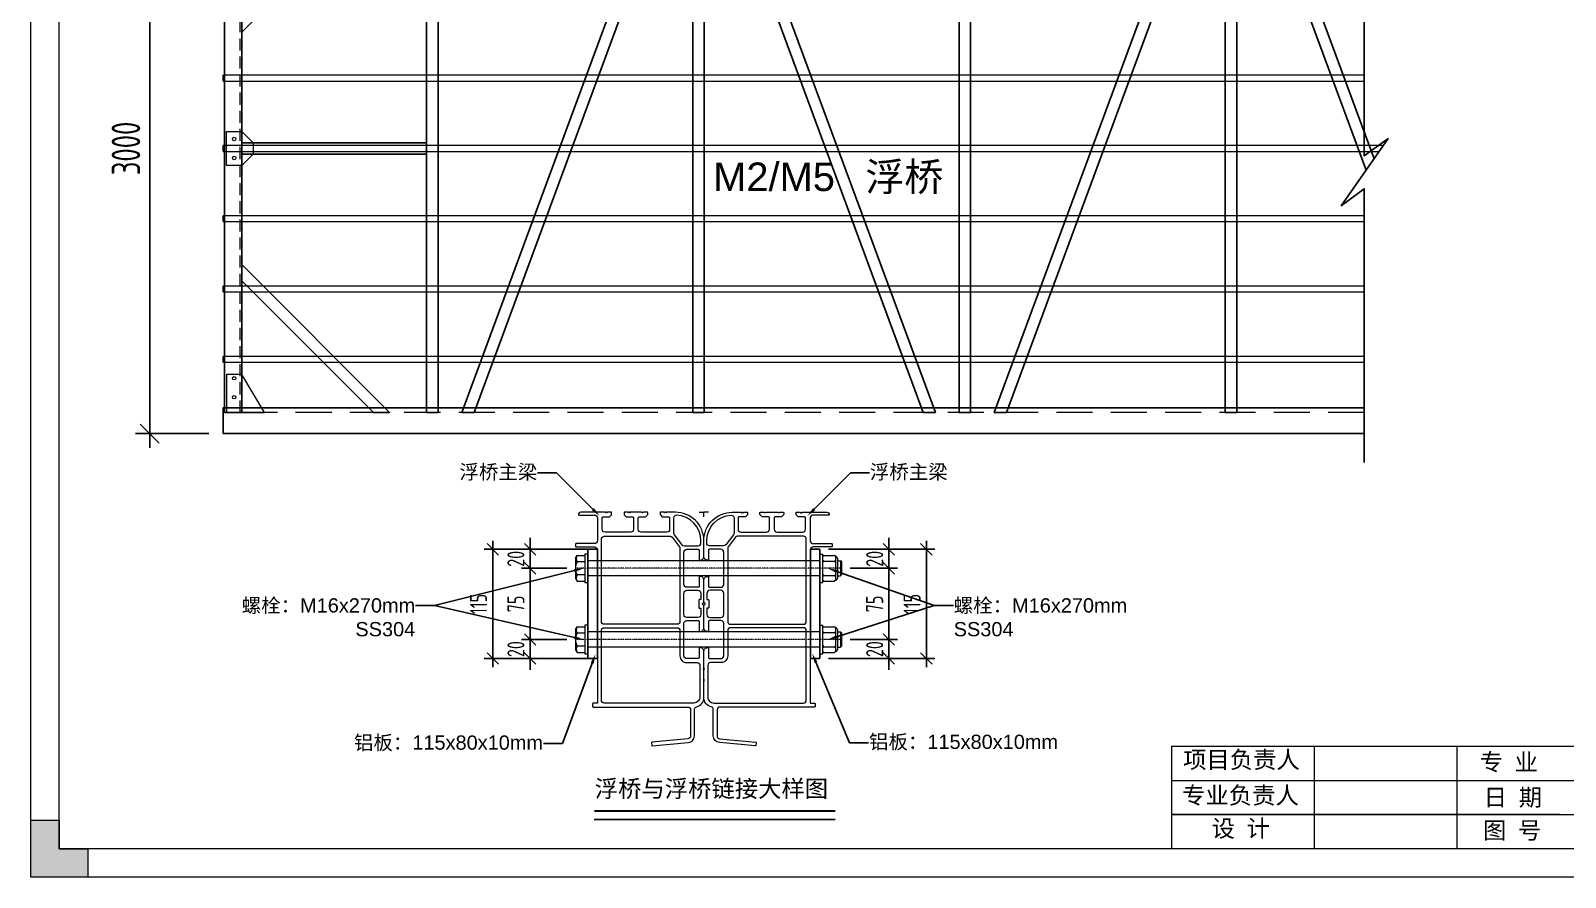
# Model space of a CAD drawing. Header units: millimetres. Extents: x 4 to 2106212, y -117026 to 198097.
# Drawn here: x 2079729 to 2087799, y 181141 to 185596 of the extents above; entities that cross this region are included whole.
import ezdxf
from ezdxf import colors
from ezdxf.entities.mleader import LeaderData, LeaderLine
from ezdxf.math import Vec2, Vec3

# ---------------------------------------------------------------- set-up
doc = ezdxf.new("R2010")
doc.units = ezdxf.units.MM
for name, pattern in [('CENTER', [0.6, 0.375, -0.075, 0.075, -0.075]), ('CENTER2', [28.575, 19.05, -3.175, 3.175, -3.175]), ('HIDDEN', [9.525, 6.35, -3.175])]:
    doc.linetypes.add(name, pattern=pattern)
for name, color, linetype, lineweight in [('screw', 33, 'Continuous', 13), ('加强板', 140, 'Continuous', 18), ('图框', 7, 'Continuous', 13), ('型材', 7, 'Continuous', 15), ('文本', 3, 'Continuous', 13), ('虚线', 1, 'CENTER2', 0), ('铝龙骨', 7, 'Continuous', 9)]:
    doc.layers.add(name, color=color, linetype=linetype, lineweight=lineweight)
for name, color, linetype in [('标注', 9, 'Continuous'), ('连接端梁', 130, 'Continuous'), ('铝横梁', 220, 'Continuous')]:
    doc.layers.add(name, color=color, linetype=linetype)
doc.styles.add('Arial', font='arial.ttf')
doc.styles.add('hztxt', font='ros1.shx', dxfattribs={"width": 0.8, "bigfont": 'hztxt.shx'})
doc.styles.get("Standard").update_dxf_attribs({"font": 'arial.ttf'})
doc.dimstyles.new('DIM-30', dxfattribs={"dimscale": 30, "dimtxt": 3, "dimasz": 2, "dimexe": 1.5, "dimexo": 1.5, "dimgap": 1, "dimtad": 1, "dimdec": 1, "dimdsep": 46, "dimtxsty": 'hztxt', "dimblk": 'OBLIQUE', "dimcen": 0, "dimdle": 1.5, "dimclrd": 9, "dimclre": 9, "dimclrt": 2, "dimadec": 1, "dimazin": 0, "dimtfac": 1, "dimtdec": 1, "dimtix": 1, "dimtmove": 2, "dimatfit": 3, "dimldrblk": 'OBLIQUE', "dimfxl": 15, "dimtolj": 1, "dimtzin": 0, "dimarcsym": 1})
doc.dimstyles.new('DIM-50', dxfattribs={"dimscale": 50, "dimtxt": 3, "dimasz": 2, "dimexe": 1.5, "dimexo": 1.5, "dimgap": 1, "dimtad": 1, "dimdec": 1, "dimdsep": 46, "dimtxsty": 'hztxt', "dimblk": 'OBLIQUE', "dimcen": 0, "dimdle": 1.5, "dimclrd": 9, "dimclre": 9, "dimclrt": 2, "dimadec": 1, "dimazin": 0, "dimtfac": 1, "dimtdec": 1, "dimtix": 1, "dimtmove": 2, "dimatfit": 3, "dimldrblk": 'OBLIQUE', "dimfxl": 15, "dimtolj": 1, "dimtzin": 0, "dimarcsym": 1})

# ---------------------------------------------------------------- blocks, each defined once
blk = doc.blocks.new('GW-TK')
at = {"layer": '图框', "linetype": 'Continuous', "lineweight": 0}
h = blk.add_hatch(color=256, dxfattribs=at)
h.dxf.hatch_style = 1
h.paths.add_polyline_path([(927193.56, 464418.01), (927193.56, 464423.01), (927188.55, 464423.01), (927188.55, 464428.01), (927183.55, 464428.01), (927183.55, 464418.01)])
at = {"layer": '图框', "linetype": 'Continuous'}
for p, q in [((927383.55, 464441.02), (927383.55, 464423.01)), ((927408.55, 464441.02), (927408.55, 464423.01)), ((927433.55, 464441.02), (927433.55, 464423.01)), ((927383.55, 464435.01), (927523.55, 464435.01)), ((927451.56, 464429.01), (927383.55, 464429.01)), ((927383.55, 464429.01), (927598.55, 464429.01))]:
    blk.add_line(p, q, dxfattribs=at)
at = {"layer": '图框'}
for points in [[(927183.55, 464715.01), (927603.55, 464715.01), (927603.55, 464418.01), (927183.55, 464418.01)], [(927188.55, 464710.01), (927598.55, 464710.01), (927598.55, 464423.01), (927188.55, 464423.01)]]:
    blk.add_lwpolyline(points, close=True, dxfattribs=at)
at = {"layer": '图框', "linetype": 'Continuous'}
blk.add_lwpolyline([(927383.55, 464441.02), (927598.55, 464441.02)], dxfattribs=at)
at = {"layer": '图框', "linetype": 'Continuous', "lineweight": 0}
blk.add_lwpolyline([(927188.55, 464428.01), (927188.55, 464423.01), (927193.56, 464423.01), (927193.56, 464418.01), (927183.55, 464418.01), (927183.55, 464428.01)], close=True, dxfattribs=at)
at = {"layer": '图框', "linetype": 'Continuous', "char_height": 3, "attachment_point": 1}
for s, width, heights, insert in [('{\\fSimSun|b0|i0|c134|p2;项目负责人}', 26.0225, [0], (927385.56, 464440.15)), ('{\\fSimSun|b0|i0|c134|p2;专 业}', 12.8345, [0], (927437.53, 464439.73)), ('{\\fSimSun|b0|i0|c134|p2;专业负责人}', 24.6361, [2.04], (927385.39, 464433.9)), ('{\\fSimSun|b0|i0|c134|p2;日 期}', 11.224, [0], (927438.25, 464433.55)), ('{\\fSimSun|b0|i0|c134|p2;设 计}', 16.2353, [0], (927390.55, 464428.09)), ('{\\fSimSun|b0|i0|c134|p2;图 号}', 23.6261, [0], (927438.11, 464427.75))]:
    blk.add_mtext_dynamic_manual_height_columns(s, width=width, gutter_width=17.5, heights=heights, dxfattribs=dict(at, insert=insert))
blk = doc.blocks.new('_Oblique')
at = {"color": 0, "linetype": 'ByBlock', "lineweight": -2}
blk.add_line((-0.5, -0.5), (0.5, 0.5), dxfattribs=at)
blk = doc.blocks.new('*D1140')
at = {"layer": 'Defpoints', "color": 0, "transparency": 16777216}
for p in [(2126199.3, 183669.5, 0), (2125813, 180669.5), (2126199.3, 180669.5, 0)]:
    blk.add_point(p, dxfattribs=at)
at = {"layer": '标注', "color": 9, "lineweight": -2, "transparency": 16777216}
for p, q in [((2125813, 183744.5), (2125813, 180594.5)), ((2126124.3, 183669.5), (2125738, 183669.5)), ((2126124.3, 180669.5), (2125738, 180669.5))]:
    blk.add_line(p, q, dxfattribs=at)
at = {"layer": '标注', "color": 9, "lineweight": -2, "transparency": 16777216, "xscale": 100, "yscale": 100, "zscale": 100}
for p, rotation in [((2125813, 183669.5), 90), ((2125813, 180669.5), 270)]:
    blk.add_blockref('_Oblique', p, dxfattribs=dict(at, rotation=rotation))
at = {"layer": '标注', "color": 2, "transparency": 16777216, "insert": (2125688, 182169.5), "char_height": 150, "attachment_point": 5, "rotation": 90, "style": 'hztxt'}
blk.add_mtext('\\A1;3000', dxfattribs=at)
blk = doc.blocks.new('连接加强板')
at = {"layer": '加强板'}
blk.add_lwpolyline([(-194915.5, -558.8), (-194915.5, -358.8), (-195115.5, -478.8), (-195115.5, -558.8)], close=True, dxfattribs=at)
for centre in [(-195095.5, -518.8), (-194995.5, -518.8)]:
    blk.add_circle(centre, 9, dxfattribs=at)
blk = doc.blocks.new('*U1144')
at = {"layer": '加强板', "rotation": 90.00000000000001}
blk.add_blockref('连接加强板', (-458.8, 195015.5), dxfattribs=at)
blk = doc.blocks.new('*U1145')
at = {"color": 0, "linetype": 'ByBlock', "lineweight": -2, "transparency": 16777216}
blk.add_blockref('*U1144', (0, 0), dxfattribs=at)
blk = doc.blocks.new('*U1146')
at = {"layer": '加强板', "rotation": 90.00000000000001}
blk.add_blockref('连接加强板', (-458.8, 195015.5), dxfattribs=at)
blk = doc.blocks.new('*U1147')
at = {"color": 0, "linetype": 'ByBlock', "lineweight": -2, "transparency": 16777216}
blk.add_blockref('*U1146', (0, 0), dxfattribs=at)
blk = doc.blocks.new('*U1148')
at = {"layer": '加强板'}
blk.add_lwpolyline([(10, -90), (-70, -90), (-70, 90), (10, 90), (70, 30), (70, -30), (10, -90)], dxfattribs=at)
for centre in [(-30, 50), (-30, -50)]:
    blk.add_circle(centre, 9, dxfattribs=at)
blk = doc.blocks.new('*U1149')
at = {"color": 0, "linetype": 'ByBlock', "lineweight": -2, "transparency": 16777216}
blk.add_blockref('*U1148', (0, 0), dxfattribs=at)
blk = doc.blocks.new('*D1160')
at = {"color": 9, "lineweight": -2, "transparency": 16777216}
for p, q in [((2084242.2, 182811.5), (2084242.2, 182346.5)), ((2084038.9, 182766.5), (2084287.2, 182766.5)), ((2084038.9, 182391.5), (2084287.2, 182391.5))]:
    blk.add_line(p, q, dxfattribs=at)
at = {"layer": 'Defpoints', "color": 0, "transparency": 16777216}
for p in [(2083993.9, 182766.5), (2083993.9, 182391.5), (2084242.2, 182391.5)]:
    blk.add_point(p, dxfattribs=at)
at = {"color": 9, "lineweight": -2, "transparency": 16777216, "xscale": 60, "yscale": 60, "zscale": 60}
for p, rotation in [((2084242.2, 182766.5), 90), ((2084242.2, 182391.5), 270)]:
    blk.add_blockref('_Oblique', p, dxfattribs=dict(at, rotation=rotation))
at = {"color": 2, "transparency": 16777216, "insert": (2084167.2, 182579), "char_height": 90, "attachment_point": 5, "rotation": 90, "style": 'hztxt'}
blk.add_mtext('\\A1;75', dxfattribs=at)
blk = doc.blocks.new('*D1162')
at = {"color": 9, "lineweight": -2, "transparency": 16777216}
for p, q in [((2084242.2, 182866.5), (2084242.2, 182926.5)), ((2083923.9, 182866.5), (2084287.2, 182866.5)), ((2084242.2, 182766.5), (2084242.2, 182866.5)), ((2084038.9, 182766.5), (2084287.2, 182766.5)), ((2084242.2, 182766.5), (2084242.2, 182706.5))]:
    blk.add_line(p, q, dxfattribs=at)
at = {"layer": 'Defpoints', "color": 0, "transparency": 16777216}
for p in [(2083878.9, 182866.5), (2084242.2, 182866.5), (2083993.9, 182766.5)]:
    blk.add_point(p, dxfattribs=at)
at = {"color": 9, "lineweight": -2, "transparency": 16777216, "xscale": 60, "yscale": 60, "zscale": 60}
for p, rotation in [((2084242.2, 182866.5), 270), ((2084242.2, 182766.5), 90)]:
    blk.add_blockref('_Oblique', p, dxfattribs=dict(at, rotation=rotation))
at = {"color": 2, "transparency": 16777216, "insert": (2084167.2, 182816.5), "char_height": 90, "attachment_point": 5, "rotation": 90, "style": 'hztxt'}
blk.add_mtext('\\A1;20', dxfattribs=at)
blk = doc.blocks.new('*D1163')
at = {"color": 9, "lineweight": -2, "transparency": 16777216}
for p, q in [((2084038.9, 182391.5), (2084287.2, 182391.5)), ((2084242.2, 182391.5), (2084242.2, 182451.5)), ((2084242.2, 182291.5), (2084242.2, 182391.5)), ((2083923.9, 182291.5), (2084287.2, 182291.5)), ((2084242.2, 182291.5), (2084242.2, 182231.5))]:
    blk.add_line(p, q, dxfattribs=at)
at = {"layer": 'Defpoints', "color": 0, "transparency": 16777216}
for p in [(2083993.9, 182391.5), (2084242.2, 182391.5), (2083878.9, 182291.5)]:
    blk.add_point(p, dxfattribs=at)
at = {"color": 9, "lineweight": -2, "transparency": 16777216, "xscale": 60, "yscale": 60, "zscale": 60}
for p, rotation in [((2084242.2, 182391.5), 270), ((2084242.2, 182291.5), 90)]:
    blk.add_blockref('_Oblique', p, dxfattribs=dict(at, rotation=rotation))
at = {"color": 2, "transparency": 16777216, "insert": (2084167.2, 182341.5), "char_height": 90, "attachment_point": 5, "rotation": 90, "style": 'hztxt'}
blk.add_mtext('\\A1;20', dxfattribs=at)
blk = doc.blocks.new('*D1164')
at = {"color": 9, "lineweight": -2, "transparency": 16777216}
for p, q in [((2084439, 182911.5), (2084439, 182246.5)), ((2083923.9, 182866.5), (2084484, 182866.5)), ((2083923.9, 182291.5), (2084484, 182291.5))]:
    blk.add_line(p, q, dxfattribs=at)
at = {"layer": 'Defpoints', "color": 0, "transparency": 16777216}
for p in [(2083878.9, 182866.5), (2083878.9, 182291.5), (2084439, 182291.5)]:
    blk.add_point(p, dxfattribs=at)
at = {"color": 9, "lineweight": -2, "transparency": 16777216, "xscale": 60, "yscale": 60, "zscale": 60}
for p, rotation in [((2084439, 182866.5), 90), ((2084439, 182291.5), 270)]:
    blk.add_blockref('_Oblique', p, dxfattribs=dict(at, rotation=rotation))
at = {"color": 2, "transparency": 16777216, "insert": (2084364, 182579), "char_height": 90, "attachment_point": 5, "rotation": 90, "style": 'hztxt'}
blk.add_mtext('\\A1;115', dxfattribs=at)
blk = doc.blocks.new('*D1166')
at = {"color": 9, "lineweight": -2, "transparency": 16777216}
for p, q in [((2082355.6, 182811.5), (2082355.6, 182346.5)), ((2082548.9, 182766.5), (2082310.6, 182766.5)), ((2082548.9, 182391.5), (2082310.6, 182391.5))]:
    blk.add_line(p, q, dxfattribs=at)
at = {"layer": 'Defpoints', "color": 0, "transparency": 16777216}
for p in [(2082593.9, 182766.5), (2082355.6, 182391.5), (2082593.9, 182391.5)]:
    blk.add_point(p, dxfattribs=at)
at = {"color": 9, "lineweight": -2, "transparency": 16777216, "xscale": 60, "yscale": 60, "zscale": 60}
for p, rotation in [((2082355.6, 182766.5), 90), ((2082355.6, 182391.5), 270)]:
    blk.add_blockref('_Oblique', p, dxfattribs=dict(at, rotation=rotation))
at = {"color": 2, "transparency": 16777216, "insert": (2082280.6, 182579), "char_height": 90, "attachment_point": 5, "rotation": 90, "style": 'hztxt'}
blk.add_mtext('\\A1;75', dxfattribs=at)
blk = doc.blocks.new('*D1167')
at = {"color": 9, "lineweight": -2, "transparency": 16777216}
for p, q in [((2082355.6, 182866.5), (2082355.6, 182926.5)), ((2082673.9, 182866.5), (2082310.6, 182866.5)), ((2082355.6, 182766.5), (2082355.6, 182866.5)), ((2082548.9, 182766.5), (2082310.6, 182766.5)), ((2082355.6, 182766.5), (2082355.6, 182706.5))]:
    blk.add_line(p, q, dxfattribs=at)
at = {"layer": 'Defpoints', "color": 0, "transparency": 16777216}
for p in [(2082355.6, 182866.5), (2082718.9, 182866.5), (2082593.9, 182766.5)]:
    blk.add_point(p, dxfattribs=at)
at = {"color": 9, "lineweight": -2, "transparency": 16777216, "xscale": 60, "yscale": 60, "zscale": 60}
for p, rotation in [((2082355.6, 182866.5), 270), ((2082355.6, 182766.5), 90)]:
    blk.add_blockref('_Oblique', p, dxfattribs=dict(at, rotation=rotation))
at = {"color": 2, "transparency": 16777216, "insert": (2082280.6, 182816.5), "char_height": 90, "attachment_point": 5, "rotation": 90, "style": 'hztxt'}
blk.add_mtext('\\A1;20', dxfattribs=at)
blk = doc.blocks.new('*D1168')
at = {"color": 9, "lineweight": -2, "transparency": 16777216}
for p, q in [((2082548.9, 182391.5), (2082310.6, 182391.5)), ((2082355.6, 182391.5), (2082355.6, 182451.5)), ((2082355.6, 182291.5), (2082355.6, 182391.5)), ((2082673.9, 182291.5), (2082310.6, 182291.5)), ((2082355.6, 182291.5), (2082355.6, 182231.5))]:
    blk.add_line(p, q, dxfattribs=at)
at = {"layer": 'Defpoints', "color": 0, "transparency": 16777216}
for p in [(2082355.6, 182391.5), (2082593.9, 182391.5), (2082718.9, 182291.5)]:
    blk.add_point(p, dxfattribs=at)
at = {"color": 9, "lineweight": -2, "transparency": 16777216, "xscale": 60, "yscale": 60, "zscale": 60}
for p, rotation in [((2082355.6, 182391.5), 270), ((2082355.6, 182291.5), 90)]:
    blk.add_blockref('_Oblique', p, dxfattribs=dict(at, rotation=rotation))
at = {"color": 2, "transparency": 16777216, "insert": (2082280.6, 182341.5), "char_height": 90, "attachment_point": 5, "rotation": 90, "style": 'hztxt'}
blk.add_mtext('\\A1;20', dxfattribs=at)
blk = doc.blocks.new('*D1165')
at = {"color": 9, "lineweight": -2, "transparency": 16777216}
for p, q in [((2082158.8, 182911.5), (2082158.8, 182246.5)), ((2082673.9, 182866.5), (2082113.8, 182866.5)), ((2082673.9, 182291.5), (2082113.8, 182291.5))]:
    blk.add_line(p, q, dxfattribs=at)
at = {"layer": 'Defpoints', "color": 0, "transparency": 16777216}
for p in [(2082718.9, 182866.5), (2082158.8, 182291.5), (2082718.9, 182291.5)]:
    blk.add_point(p, dxfattribs=at)
at = {"color": 9, "lineweight": -2, "transparency": 16777216, "xscale": 60, "yscale": 60, "zscale": 60}
for p, rotation in [((2082158.8, 182866.5), 90), ((2082158.8, 182291.5), 270)]:
    blk.add_blockref('_Oblique', p, dxfattribs=dict(at, rotation=rotation))
at = {"color": 2, "transparency": 16777216, "insert": (2082083.8, 182579), "char_height": 90, "attachment_point": 5, "rotation": 90, "style": 'hztxt'}
blk.add_mtext('\\A1;115', dxfattribs=at)
blk = doc.blocks.new('双槽主梁')
at = {"layer": '型材', "color": 3}
for p in [(153516, -51365.7), (153511, -51370.7)]:
    blk.add_line(p, (153511, -51365.7), dxfattribs=at)
for points in [[(153626, -51398.7), (153645.5, -51398.7, -0.414214), (153646, -51399.2), (153646, -51401.7, -0.414214), (153645.5, -51402.2), (153626, -51402.2, 0.414214), (153623, -51405.2), (153623, -51566.1, -0.198912), (153623, -51566.3), (153622.9, -51566.4, 0.668179), (153623, -51566.7), (153627.5, -51566.7, -0.414214), (153628, -51567.2), (153628, -51570.2, -0.414214), (153627.5, -51570.7), (153528, -51570.7, 0.414214), (153525, -51573.7), (153525, -51601.2, 0.387452), (153527.8, -51604.2), (153565.6, -51607.7, -0.409136), (153566, -51608.3), (153565.8, -51611.3, -0.419306), (153565.3, -51611.7), (153527.4, -51608.2, -0.387455), (153521, -51601.2), (153521, -51573.4, 0.34754), (153518.7, -51570.5, -0.34754), (153511, -51560.7), (153511, -51544.1, -0.198912), (153511.1, -51543.9), (153511.5, -51543.5, 0.414214), (153511.5, -51543.3), (153511.1, -51542.9, -0.414214), (153511.1, -51542.6), (153511.5, -51542.2, 0.414214), (153511.5, -51541.9), (153511.1, -51541.5, -0.198912), (153511, -51541.4), (153511, -51532.1, -0.198912), (153511.1, -51531.9), (153511.5, -51531.5, 0.414214), (153511.5, -51531.3), (153511.1, -51530.9, -0.414214), (153511.1, -51530.6), (153511.5, -51530.2, 0.414214), (153511.5, -51529.9), (153511.1, -51529.5, -0.198912), (153511, -51529.4), (153511, -51512.2, -0.414214), (153515, -51508.2), (153515.5, -51508.2, -0.414214), (153516, -51508.7), (153516, -51518.7, 0.414214), (153517, -51519.7), (153529, -51519.7, 0.414214), (153532, -51516.7), (153532, -51482.7, 0.414214), (153529, -51479.7), (153517, -51479.7, 0.414214), (153516, -51480.7), (153516, -51490.7, -0.414214), (153515.5, -51491.2), (153515, -51491.2, -0.414214), (153511, -51487.2), (153511, -51464.1, -0.198912), (153511.2, -51463.8), (153512.4, -51462.6, 0.414214), (153512.4, -51461.9), (153511.2, -51460.7, -0.198912), (153511, -51460.3), (153511, -51437.2, -0.414214), (153515, -51433.2), (153515.5, -51433.2, -0.414214), (153516, -51433.7), (153516, -51443.7, 0.414214), (153517, -51444.7), (153529, -51444.7, 0.414214), (153532, -51441.7), (153532, -51407.7, 0.414214), (153529, -51404.7), (153517, -51404.7, 0.414214), (153516, -51405.7), (153516, -51415.7, -0.414214), (153515.5, -51416.2), (153515, -51416.2, -0.414214), (153511, -51412.2), (153511, -51395.7, -0.414214), (153541, -51365.7), (153550.2, -51365.7, -0.198912), (153550.4, -51365.8), (153550.7, -51366.2, 0.414214), (153551, -51366.2), (153551.4, -51365.8, -0.414214), (153551.7, -51365.8), (153552.1, -51366.2, 0.414214), (153552.4, -51366.2), (153552.7, -51365.8, -0.198912), (153552.9, -51365.7), (153556.5, -51365.7, -0.414214), (153557, -51366.2), (153557, -51367.8, -0.198912), (153556.8, -51368.5), (153554.8, -51370.4, -0.198912), (153554.1, -51370.7), (153548, -51370.7, 0.414214), (153547, -51371.7), (153547, -51383.7, 0.414214), (153550, -51386.7), (153577, -51386.7, 0.414214), (153580, -51383.7), (153580, -51371.7, 0.414214), (153579, -51370.7), (153573, -51370.7, -0.198912), (153572.3, -51370.4), (153570.3, -51368.5, -0.198912), (153570, -51367.8), (153570, -51366.2, -0.414214), (153570.5, -51365.7), (153574.2, -51365.7, -0.198912), (153574.4, -51365.8), (153574.7, -51366.2, 0.414214), (153575, -51366.2), (153575.4, -51365.8, -0.414214), (153575.7, -51365.8), (153576.1, -51366.2, 0.414214), (153576.4, -51366.2), (153576.7, -51365.8, -0.198912), (153576.9, -51365.7), (153588.2, -51365.7, -0.198912), (153588.4, -51365.8), (153588.7, -51366.2, 0.414214), (153589, -51366.2), (153589.4, -51365.8, -0.414214), (153589.7, -51365.8), (153590.1, -51366.2, 0.414214), (153590.4, -51366.2), (153590.7, -51365.8, -0.198912), (153590.9, -51365.7), (153594.5, -51365.7, -0.414214), (153595, -51366.2), (153595, -51367.8, -0.198912), (153594.8, -51368.5), (153592.8, -51370.4, -0.198912), (153592.1, -51370.7), (153586, -51370.7, 0.414214), (153585, -51371.7), (153585, -51383.7, 0.414214), (153588, -51386.7), (153615, -51386.7, 0.414214), (153618, -51383.7), (153618, -51371.7, 0.414214), (153617, -51370.7), (153611, -51370.7, -0.198912), (153610.3, -51370.4), (153608.3, -51368.5, -0.198912), (153608, -51367.8), (153608, -51366.2, -0.414214), (153608.5, -51365.7), (153612.2, -51365.7, -0.198912), (153612.4, -51365.8), (153612.7, -51366.2, 0.414214), (153613, -51366.2), (153613.4, -51365.8, -0.414214), (153613.7, -51365.8), (153614.1, -51366.2, 0.414214), (153614.4, -51366.2), (153614.7, -51365.8, -0.198912), (153614.9, -51365.7), (153640.5, -51365.7, -0.414214), (153643, -51368.2, -0.414214), (153642.5, -51368.7), (153626, -51368.7, 0.414214), (153623, -51371.7), (153623, -51395.7, 0.414214)], [(153539.9, -51368.9, -0.426474), (153542.9, -51371.8), (153542.9, -51387.6, -0.166475), (153542.3, -51389.4), (153534.1, -51400, -0.231758), (153531.8, -51401.1), (153517, -51401.1, -0.414214), (153514.1, -51398.2), (153514.1, -51395.7, -0.402058)], [(153618.8, -51480.6), (153618.8, -51393.9, 0.414214), (153615.8, -51390.9), (153546.6, -51390.9, 0.231758), (153544.3, -51392.1), (153536.9, -51401.6, 0.166475), (153536.2, -51403.5), (153536.2, -51480.6, 0.414214), (153539.2, -51483.6), (153615.8, -51483.6, 0.414214)], [(153515.7, -51466.7), (153514.7, -51466.7, 0.414214), (153514.2, -51467.2), (153514.2, -51473.5, 0.414214), (153517.2, -51476.5), (153529, -51476.5, 0.414214), (153532, -51473.5), (153532, -51450.9, 0.414214), (153529, -51447.9), (153517.2, -51447.9, 0.414214), (153514.2, -51450.9), (153514.2, -51457.2, 0.414214), (153514.7, -51457.7), (153515.7, -51457.7, -0.414214), (153516.2, -51458.2), (153516.2, -51466.2, -0.414214)], [(153539.2, -51487.3, 0.414214), (153536.2, -51490.3), (153536.2, -51516.9, -0.414214), (153529.2, -51523.9), (153518.2, -51523.9, 0.414214), (153515.2, -51526.9), (153515.2, -51560, 0.414214), (153521.7, -51566.5), (153615.8, -51566.5, 0.414214), (153618.8, -51563.5), (153618.8, -51490.3, 0.414214), (153615.8, -51487.3)]]:
    blk.add_lwpolyline(points, format="xyb", close=True, dxfattribs=at)
blk = doc.blocks.new('*U1142')
at = {"color": 252}
for points in [[(3230.05, 1660.69), (3230.05, -47.13), (3356.27, 43.28), (3109.76, -309.86), (3230.87, -220.05), (3230.87, -1660.69)], [(3230.05, 1355.49), (-2769.95, 1355.49), (-2769.95, 1491.49), (3230.05, 1491.49)], [(3230.87, -1372.51), (-2769.95, -1372.51), (-2769.95, -1508.51), (3230.87, -1508.51)]]:
    blk.add_lwpolyline(points, dxfattribs=at)
at = {"layer": '虚线', "color": 252, "linetype": 'HIDDEN', "ltscale": 30}
for p, q in [((3230.05, 1380.49), (-2769.95, 1380.49)), ((3230.87, -1397.51), (-2769.95, -1397.51))]:
    blk.add_line(p, q, dxfattribs=at)
at = {"layer": '虚线', "color": 252, "linetype": 'HIDDEN', "ltscale": 10}
blk.add_line((-2681.45, -1397.51, 0), (-2681.45, 1380.49), dxfattribs=at)
at = {"layer": '连接端梁', "color": 252}
blk.add_lwpolyline([(-2762.45, 1380.49), (-2762.45, -1397.51), (-2672.45, -1397.51), (-2672.45, 1380.49)], close=True, dxfattribs=at)
at = {"layer": '铝横梁', "color": 252}
for points in [[(-1979.48, 1380.49), (-2672.45, 687.53), (-2672.45, 602.67), (-1894.63, 1380.49)], [(-1699.95, -38.51), (-2672.45, -38.51), (-2672.45, 21.49), (-1699.95, 21.49)], [(-1979.48, -1397.51), (-2672.45, -704.54), (-2672.45, -619.69), (-1894.63, -1397.51)]]:
    blk.add_lwpolyline(points, close=True, dxfattribs=at)
at = {"layer": '铝横梁', "color": 252, "elevation": 0}
for points in [[(-1699.95, -1397.51), (-1699.95, 1380.49), (-1639.95, 1380.49), (-1639.95, -1397.51)], [(-1450.99, -1397.51), (-424.95, 1380.49), (-488.91, 1380.49), (-1514.95, -1397.51)], [(-299.95, -1397.51), (-299.95, 1380.49), (-239.95, 1380.49), (-239.95, -1397.51)], [(911.09, -1397.51), (-114.95, 1380.49), (-50.98, 1380.49), (975.05, -1397.51)], [(1100.05, -1397.51), (1100.05, 1380.49), (1160.05, 1380.49), (1160.05, -1397.51)], [(1349.01, -1397.51), (2375.05, 1380.49), (2311.09, 1380.49), (1285.05, -1397.51)], [(2500.05, -1397.51), (2500.05, 1380.49), (2560.05, 1380.49), (2560.05, -1397.51)]]:
    blk.add_lwpolyline(points, close=True, dxfattribs=at)
blk.add_lwpolyline([(3240.3, -122.85), (2685.05, 1380.49), (2749.02, 1380.49), (3282.13, -62.93)], dxfattribs=at)
at = {"layer": '铝龙骨', "color": 252}
for points in [[(-2769.95, 1086.49), (-2769.95, 1116.49), (-2769.95, 1086.49), (3230.05, 1086.49)], [(3230.05, 1116.49), (-2769.95, 1116.49)], [(-2769.95, 716.49), (-2769.95, 746.49), (-2769.95, 716.49), (3230.05, 716.49)], [(3230.05, 746.49), (-2769.95, 746.49)], [(-2769.95, 346.49), (-2769.95, 376.49), (-2769.95, 346.49), (3230.05, 346.49)], [(3230.05, 376.49), (-2769.95, 376.49)], [(-2769.95, -23.51), (-2769.95, 6.49), (-2769.95, -23.51), (3309.65, -23.51)], [(3330.59, 6.49), (-2769.95, 6.49)], [(-2769.95, -393.51), (-2769.95, -363.51), (-2769.95, -393.51), (3230.87, -393.51)], [(3230.87, -363.51), (-2769.95, -363.51)], [(-2769.95, -763.51), (-2769.95, -733.51), (-2769.95, -763.51), (3230.87, -763.51)], [(3230.87, -733.51), (-2769.95, -733.51)], [(-2769.95, -1133.51), (-2769.95, -1103.51), (-2769.95, -1133.51), (3230.87, -1133.51)], [(3230.87, -1103.51), (-2769.95, -1103.51)]]:
    blk.add_lwpolyline(points, dxfattribs=at)
at = {"color": 252, "xscale": -1}
blk.add_blockref('*U1145', (-2652.45, 1280.49), dxfattribs=at)
at = {"color": 252}
blk.add_blockref('*U1149', (-2682.45, -8.51), dxfattribs=at)
at = {"color": 252, "rotation": 180}
blk.add_blockref('*U1147', (-2652.45, -1297.51), dxfattribs=at)
at = {"layer": '标注'}
dim = blk.add_linear_dim(base=(-3156.27, -1508.51, 0), p1=(-2769.95, 1491.49), p2=(-2769.95, -1508.51, 0), angle=90, dimstyle='DIM-50', dxfattribs=at)
dim.commit()
dim.dimension.update_dxf_attribs({"geometry": '*D1140', "text_midpoint": (-3281.27, -8.51, 0), "insert": (-2128969.24, -182177.98)})
blk = doc.blocks.new('*U1143')
at = {"color": 0, "linetype": 'ByBlock', "lineweight": -2, "transparency": 16777216}
blk.add_blockref('*U1142', (0, 0), dxfattribs=at)

msp = doc.modelspace()

# ---------------------------------------------------------------- linework, layer by layer
for points in [[(2082708.9121, 182291.4587), (2082658.9121, 182291.4587), (2082658.9121, 182866.4587), (2082708.9121, 182866.4587)], [(2083878.9121, 182291.4587), (2083828.9121, 182291.4587), (2083828.9121, 182866.4587), (2083878.9121, 182866.4587)]]:
    msp.add_lwpolyline(points, close=True)
at = {"const_width": 10}
msp.add_lwpolyline([(2082692.8557, 181489.4092), (2083960.0266, 181489.4092)], dxfattribs=at)
msp.add_lwpolyline([(2082692.8557, 181444.8552), (2083960.0266, 181444.8552)])
at = {"layer": 'screw', "linetype": 'Continuous', "lineweight": 15}
for p, q in [((2082593.9069, 182820.0365), (2082603.2136, 182834.025)), ((2082593.9069, 182820.0365), (2082593.9069, 182713.0136)), ((2082603.2136, 182834.025), (2082643.9069, 182834.025)), ((2082603.2136, 182801.525), (2082643.9069, 182801.525)), ((2082658.9069, 182841.525), (2082643.9069, 182841.525)), ((2082643.9069, 182841.525), (2082643.9069, 182691.525)), ((2082643.9069, 182834.025), (2082643.9069, 182699.025)), ((2082643.9069, 182811.1476), (2082643.9069, 182721.9025)), ((2083878.912, 182806.5251), (2082658.9069, 182806.525)), ((2083878.9121, 182841.5251), (2083893.9288, 182841.5251)), ((2083899.2621, 182834.0252), (2083893.9287, 182828.6918)), ((2083893.9287, 182809.1917), (2083899.262, 182803.8583)), ((2083893.9287, 182798.525), (2083899.262, 182803.8583)), ((2083899.262, 182803.8583), (2083956.7954, 182803.8582)), ((2083899.2621, 182834.0252), (2083956.7954, 182834.025)), ((2083962.1287, 182828.6917), (2083956.7954, 182834.025)), ((2083956.7954, 182803.8582), (2083962.1287, 182809.1915)), ((2083956.7954, 182803.8582), (2083962.1287, 182798.5249)), ((2083962.1285, 182704.3583), (2083962.1287, 182828.6917)), ((2082593.9069, 182713.0136), (2082603.2136, 182699.025)), ((2082643.9069, 182731.525), (2082603.2136, 182731.525)), ((2083878.912, 182726.5251), (2082658.9069, 182726.525)), ((2083893.9285, 182723.8584), (2083899.2619, 182729.1917)), ((2083893.9286, 182734.525), (2083899.2619, 182729.1917)), ((2083899.2619, 182729.1917), (2083956.7952, 182729.1916)), ((2083956.7952, 182729.1916), (2083962.1285, 182734.5249)), ((2083956.7952, 182729.1916), (2083962.1285, 182723.8582)), ((2082603.2136, 182699.025), (2082643.9069, 182699.025)), ((2082643.9069, 182691.525), (2082658.9069, 182691.525)), ((2083878.9118, 182691.5251), (2083893.9285, 182691.5251)), ((2083899.2618, 182699.0251), (2083893.9285, 182704.3585)), ((2083899.2618, 182699.0251), (2083956.7951, 182699.025)), ((2083962.1285, 182704.3583), (2083956.7951, 182699.025)), ((2082658.9069, 182466.5255), (2082643.9069, 182466.5255)), ((2082643.9069, 182466.5255), (2082643.9069, 182316.5255)), ((2082658.9069, 182466.5255), (2082658.9069, 182316.5255)), ((2083878.9121, 182466.5256), (2083893.9288, 182466.5256)), ((2082593.9069, 182445.0369), (2082603.2136, 182459.0255)), ((2082593.9069, 182445.0369), (2082593.9069, 182338.0141)), ((2082603.2136, 182459.0255), (2082643.9069, 182459.0255)), ((2082603.2136, 182426.5255), (2082643.9069, 182426.5255)), ((2082643.9069, 182459.0255), (2082643.9069, 182324.0255)), ((2082643.9069, 182436.1481), (2082643.9069, 182346.903)), ((2083878.912, 182431.5255), (2082658.9069, 182431.5255)), ((2083899.2621, 182459.0256), (2083893.9287, 182453.6923)), ((2083893.9287, 182434.1922), (2083899.262, 182428.8588)), ((2083893.9287, 182423.5255), (2083899.262, 182428.8588)), ((2083899.262, 182428.8588), (2083956.7954, 182428.8587)), ((2083899.2621, 182459.0256), (2083956.7954, 182459.0255)), ((2083962.1287, 182453.6922), (2083956.7954, 182459.0255)), ((2083956.7954, 182428.8587), (2083962.1287, 182434.192)), ((2083956.7954, 182428.8587), (2083962.1287, 182423.5254)), ((2083962.1285, 182329.3588), (2083962.1287, 182453.6922)), ((2082593.9069, 182338.0141), (2082603.2136, 182324.0255)), ((2082643.9069, 182356.5255), (2082603.2136, 182356.5255)), ((2082603.2136, 182324.0255), (2082643.9069, 182324.0255)), ((2082643.9069, 182316.5255), (2082658.9069, 182316.5255)), ((2083878.912, 182351.5256), (2082658.9069, 182351.5255)), ((2083878.9118, 182316.5256), (2083893.9285, 182316.5256)), ((2083893.9285, 182348.8588), (2083899.2619, 182354.1922)), ((2083899.2618, 182324.0256), (2083893.9285, 182329.359)), ((2083893.9286, 182359.5255), (2083899.2619, 182354.1922)), ((2083899.2618, 182324.0256), (2083956.7951, 182324.0255)), ((2083899.2619, 182354.1922), (2083956.7952, 182354.192)), ((2083962.1285, 182329.3588), (2083956.7951, 182324.0255)), ((2083956.7952, 182354.192), (2083962.1285, 182359.5254)), ((2083956.7952, 182354.192), (2083962.1285, 182348.8587))]:
    msp.add_line(p, q, dxfattribs=at)
at = {"layer": 'screw'}
for p, q in [((2083878.9121, 182841.5251), (2083878.9118, 182691.5251)), ((2083893.9285, 182691.5251), (2083893.9288, 182841.5251)), ((2083973.9068, 182717.6916), (2083973.907, 182815.3584)), ((2083973.907, 182806.5248), (2083987.2403, 182806.5246)), ((2083987.2403, 182806.5246), (2083987.2402, 182726.5246)), ((2083993.907, 182799.8579), (2083987.2403, 182806.5246)), ((2083993.9068, 182733.1912), (2083993.907, 182799.8579)), ((2083973.9068, 182726.5249), (2083987.2402, 182726.5246)), ((2083878.9121, 182466.5256), (2083878.9118, 182316.5256)), ((2083893.9285, 182316.5256), (2083893.9288, 182466.5256)), ((2083973.9068, 182342.6921), (2083973.907, 182440.3589)), ((2083973.907, 182431.5253), (2083987.2403, 182431.525)), ((2083987.2403, 182431.525), (2083987.2402, 182351.5251)), ((2083993.907, 182424.8584), (2083987.2403, 182431.525)), ((2083993.9068, 182358.1917), (2083993.907, 182424.8584)), ((2083973.9068, 182351.5253), (2083987.2402, 182351.5251))]:
    msp.add_line(p, q, dxfattribs=at)
at = {"layer": 'screw', "color": 1, "linetype": 'CENTER', "ltscale": 0.501624}
for p, q in [((2083993.9069, 182766.525), (2082593.9069, 182766.525)), ((2083993.9069, 182391.5255), (2082593.9069, 182391.5255))]:
    msp.add_line(p, q, dxfattribs=at)
at = {"layer": 'screw', "lineweight": 15}
for p, q in [((2083987.2402, 182726.5246), (2083993.9068, 182733.1912)), ((2083987.2402, 182351.5251), (2083993.9068, 182358.1917))]:
    msp.add_line(p, q, dxfattribs=at)
at = {"layer": 'screw', "linetype": 'Continuous', "lineweight": 15}
for centre, radius, start, end in [((2082664.3733, 182766.525), 70.4664, 150.21869969, 209.78130031), ((2082625.9847, 182817.775), 27.9747, 144.48738582, 215.51260918), ((2082625.9847, 182715.275), 27.9747, 144.48739082, 215.51261418), ((2082664.3733, 182391.5255), 70.4664, 150.21869969, 209.78130031), ((2082625.9847, 182442.7755), 27.9747, 144.48738582, 215.51260918), ((2082625.9847, 182340.2755), 27.9747, 144.48739082, 215.51261418)]:
    msp.add_arc(centre, radius, start, end, dxfattribs=at)
at = {"layer": 'screw'}
for centre, start, end in [((2083957.1777, 182812.4492), 9.86490623, 73.04793069), ((2083957.1776, 182720.6009), 286.95181784, 350.13484229), ((2083957.1777, 182437.4497), 9.86490623, 73.04793069), ((2083957.1776, 182345.6014), 286.95181784, 350.13484229)]:
    msp.add_arc(centre, 16.9803, start, end, dxfattribs=at)

# ---------------------------------------------------------------- block references
msp.add_blockref('*U1143', (2083511.2016, 184984.1511, 0.0005))
at = {"yscale": 5, "zscale": 5}
for p, xscale in [((2850824.1343, 439890.1773), -5), ((1315713.69, 439890.1773), 5)]:
    msp.add_blockref('双槽主梁', p, dxfattribs=dict(at, xscale=xscale))
at = {"layer": '文本', "xscale": 30, "yscale": 30, "zscale": 30}
msp.add_blockref('GW-TK', (-25735777.6161, -13751399.8006), dxfattribs=at)

# ---------------------------------------------------------------- texts
at = {"color": 6, "style": 'Arial'}
msp.add_text('浮桥与浮桥链接大样图', height=90, dxfattribs=at).set_placement((2082695.1517, 181562.2923))
at = {"layer": '文本', "color": 6, "insert": (2083317.9088, 184901.7379), "char_height": 150, "attachment_point": 1, "style": 'Arial'}
msp.add_mtext_dynamic_manual_height_columns('M2/M5 {\\fSimSun|b0|i0|c134|p2; 浮桥}', width=2158.303126, gutter_width=37.5, heights=[0], dxfattribs=at)

# ---------------------------------------------------------------- dimensions: what is measured, and where the dimension line sits
for base, p1, p2, picture, middle in [((2082158.8188, 182291.4587), (2082718.9017, 182866.4587), (2082718.9017, 182291.4587), '*D1165', (2082083.8188, 182578.9587)), ((2082355.6471, 182866.4587), (2082593.9069, 182766.525), (2082718.9017, 182866.4587), '*D1167', (2082280.6471, 182816.4919)), ((2084242.1667, 182866.4587), (2083993.9069, 182766.525), (2083878.9121, 182866.4587), '*D1162', (2084167.1667, 182816.4919)), ((2084438.9951, 182291.4587), (2083878.9121, 182866.4587), (2083878.9121, 182291.4587), '*D1164', (2084363.9951, 182578.9587)), ((2082355.6471, 182391.5255), (2082593.9069, 182766.525), (2082593.9069, 182391.5255), '*D1166', (2082280.6471, 182579.0253)), ((2084242.1667, 182391.5255), (2083993.9069, 182766.525), (2083993.9069, 182391.5255), '*D1160', (2084167.1667, 182579.0253)), ((2082355.6471, 182391.525), (2082718.9017, 182291.4587), (2082593.9069, 182391.525), '*D1168', (2082280.6471, 182341.4919)), ((2084242.1667, 182391.525), (2083878.9121, 182291.4587), (2083993.9069, 182391.525), '*D1163', (2084167.1667, 182341.4919))]:
    dim = msp.add_linear_dim(base=base, p1=p1, p2=p2, angle=90, dimstyle='DIM-30', override={"dimlfac": 0.2})
    dim.commit()
    dim.dimension.update_dxf_attribs({"geometry": picture, "text_midpoint": middle})

# ---------------------------------------------------------------- leaders
at = {"layer": '标注', "color": 6}
ml = msp.add_multileader_mtext('Standard', dxfattribs=at)
ml.set_content('{\\fSimSun|b0|i0|c134|p2;浮桥主梁}', color=6, style='Arial')
ml.set_leader_properties(color=9)
ml.build(insert=Vec2(0, 0))
ml.multileader.update_dxf_attribs({"dogleg_length": 100, "arrow_head_size": 50})
ctx = ml.context
ctx.base_point, ctx.char_height, ctx.arrow_head_size, ctx.plane_origin = Vec3(2081974.2179, 183268.3681), 75, 50, Vec3(2083259.6263, 1492822.8726)
ctx.text_align_type = 2
notes = []
notes.append((ctx, [(0, (1, 1, 0), (2082494.8845, 183268.3681), (-1, 0), 100, [(0, [(2082720.9752, 183042.3969)], 0, [])])]))
ctx.mtext.insert, ctx.mtext.width, ctx.mtext.defined_height, ctx.mtext.alignment, ctx.mtext.flow_direction = Vec3(2082392.8845, 183311.2847), 1306.29601, 369.2673, 3, 5
ml = msp.add_multileader_mtext('Standard', dxfattribs=at)
ml.set_content('{\\fSimSun|b0|i0|c134|p2;浮桥主梁}', color=6, style='Arial')
ml.set_leader_properties(color=9)
ml.build(insert=Vec2(0, 0))
ml.multileader.update_dxf_attribs({"dogleg_length": 100, "arrow_head_size": 50})
ctx = ml.context
ctx.base_point, ctx.char_height, ctx.arrow_head_size, ctx.plane_origin = Vec3(2084139.834, 183268.4911), 75, 50, Vec3(2083489.0922, 1492822.9957)
notes.append((ctx, [(0, (1, 1, 0), (2084039.834, 183268.4911), (1, 0), 100, [(0, [(2083813.7433, 183042.5199)], 0, [])])]))
ctx.mtext.insert, ctx.mtext.width, ctx.mtext.defined_height, ctx.mtext.flow_direction = Vec3(2084141.834, 183311.4078), 1306.29601, 369.2673, 5
ml = msp.add_multileader_mtext('Standard', dxfattribs=at)
ml.set_content('{\\fSimSun|b0|i0|c134|p2;螺栓：}M16x270mm\\PSS304', color=6, style='Arial')
ml.set_leader_properties(color=9)
ml.build(insert=Vec2(0, 0))
ml.multileader.update_dxf_attribs({"dogleg_length": 100, "arrow_head_size": 50})
ctx = ml.context
ctx.base_point, ctx.char_height, ctx.arrow_head_size, ctx.plane_origin = Vec3(2080835.6754, 182570.7591), 75, 50, Vec3(2082777.8882, 1492141.636)
ctx.text_align_type = 2
notes.append((ctx, [(0, (1, 1, 0), (2081853.0821, 182570.7591), (-1, 0), 100, [(0, [(2082636.6292, 182766.5255)], 0, [])])]))
ctx.mtext.insert, ctx.mtext.width, ctx.mtext.defined_height, ctx.mtext.alignment, ctx.mtext.flow_direction = Vec3(2081751.0821, 182608.8886), 1306.29601, 369.2673, 3, 5
ml = msp.add_multileader_mtext('Standard', dxfattribs=at)
ml.set_content('{\\fSimSun|b0|i0|c134|p2;螺栓：}M16x270mm\\PSS304', color=6, style='Arial')
ml.set_leader_properties(color=9)
ml.build(insert=Vec2(0, 0))
ml.multileader.update_dxf_attribs({"dogleg_length": 100, "arrow_head_size": 50})
ctx = ml.context
ctx.base_point, ctx.char_height, ctx.arrow_head_size, ctx.plane_origin = Vec3(2084580.9328, 182570.7591), 75, 50, Vec3(2083770.1268, 1492141.636)
notes.append((ctx, [(0, (1, 1, 0), (2084480.9328, 182570.7591), (1, 0), 100, [(0, [(2083921.3857, 182766.5255)], 0, [])])]))
ctx.mtext.insert, ctx.mtext.width, ctx.mtext.defined_height, ctx.mtext.flow_direction = Vec3(2084582.9328, 182608.8886), 1306.29601, 369.2673, 5
ml = msp.add_multileader_mtext('Standard', dxfattribs=at)
ml.set_content('', color=6, style='Arial')
ml.set_leader_properties(color=9)
ml.build(insert=Vec2(0, 0))
ml.multileader.update_dxf_attribs({"dogleg_length": 100, "arrow_head_size": 50})
ctx = ml.context
ctx.base_point, ctx.char_height, ctx.arrow_head_size, ctx.plane_origin = Vec3(2081749.0821, 182570.7591), 75, 50, Vec3(2082606.6292, 182366.5255)
ctx.text_align_type = 2
notes.append((ctx, [(0, (1, 1, 0), (2081853.0821, 182570.7591), (-1, 0), 100, [(0, [(2082636.6292, 182391.5256)], 0, [])])]))
ctx.mtext.insert, ctx.mtext.alignment, ctx.mtext.flow_direction = Vec3(2081751.0821, 182608.2591), 3, 5
ml = msp.add_multileader_mtext('Standard', dxfattribs=at)
ml.set_content('', color=6, style='Arial')
ml.set_leader_properties(color=9)
ml.build(insert=Vec2(0, 0))
ml.multileader.update_dxf_attribs({"dogleg_length": 100, "arrow_head_size": 50})
ctx = ml.context
ctx.base_point, ctx.char_height, ctx.arrow_head_size, ctx.plane_origin = Vec3(2084580.9328, 182570.7591), 75, 50, Vec3(2083941.3857, 182366.5255)
notes.append((ctx, [(0, (1, 1, 0), (2084480.9328, 182570.7591), (1, 0), 100, [(0, [(2083921.3857, 182391.5256)], 0, [])])]))
ctx.mtext.insert, ctx.mtext.flow_direction = Vec3(2084582.9328, 182608.2591), 5
ml = msp.add_multileader_mtext('Standard', dxfattribs=at)
ml.set_content('{\\fSimSun|b0|i0|c134|p2;铝板：}115x80x10mm', color=6, style='Arial')
ml.set_leader_properties(color=9)
ml.build(insert=Vec2(0, 0))
ml.multileader.update_dxf_attribs({"dogleg_length": 100, "arrow_head_size": 50})
ctx = ml.context
ctx.base_point, ctx.char_height, ctx.arrow_head_size, ctx.plane_origin = Vec3(2081425.1887, 181843.9312), 75, 50, Vec3(2083203.162, 1491414.808)
ctx.text_align_type = 2
notes.append((ctx, [(0, (1, 1, 0), (2082525.0795, 181843.9312), (-1, 0), 100, [(0, [(2082699.2635, 182314.7484)], 0, [])])]))
ctx.mtext.insert, ctx.mtext.width, ctx.mtext.defined_height, ctx.mtext.alignment, ctx.mtext.flow_direction = Vec3(2082423.0795, 181887.0562), 1306.29601, 369.2673, 3, 5
ml = msp.add_multileader_mtext('Standard', dxfattribs=at)
ml.set_content('{\\fSimSun|b0|i0|c134|p2;铝板：}115x80x10mm', color=6, style='Arial')
ml.set_leader_properties(color=9)
ml.build(insert=Vec2(0, 0))
ml.multileader.update_dxf_attribs({"dogleg_length": 100, "arrow_head_size": 50})
ctx = ml.context
ctx.base_point, ctx.char_height, ctx.arrow_head_size, ctx.plane_origin = Vec3(2084135.4683, 181847.9568), 75, 50, Vec3(2083324.6622, 1491418.8337)
notes.append((ctx, [(0, (1, 1, 0), (2084035.4683, 181847.9568), (1, 0), 100, [(0, [(2083838.5607, 182318.7741)], 0, [])])]))
ctx.mtext.insert, ctx.mtext.width, ctx.mtext.defined_height, ctx.mtext.flow_direction = Vec3(2084137.4683, 181891.0818), 1306.29601, 369.2673, 5
for ctx, leaders in notes:
    for number, flags, end, landing, length, lines in leaders:
        leader = LeaderData()
        leader.index, (leader.has_last_leader_line, leader.has_dogleg_vector, leader.attachment_direction) = number, flags
        leader.last_leader_point, leader.dogleg_vector, leader.dogleg_length = Vec3(end), Vec3(landing), length
        for number, points, colour, breaks in lines:
            line = LeaderLine()
            line.index, line.vertices, line.color, line.breaks = number, Vec3.list(points), colors.encode_raw_color(colour), breaks
            leader.lines.append(line)
        ctx.leaders.append(leader)

doc.saveas('drawing.dxf')
